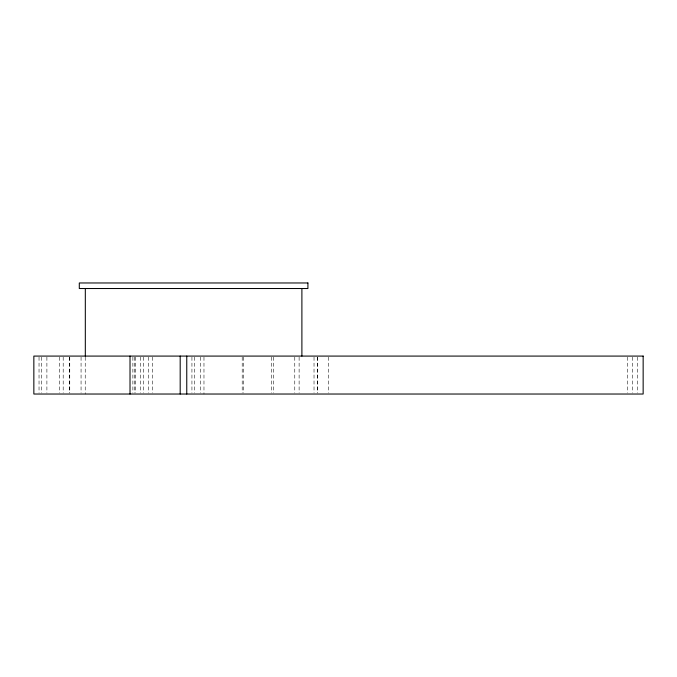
<?xml version="1.0" encoding="UTF-8"?>
<svg xmlns="http://www.w3.org/2000/svg" width="677" height="677" viewBox="0 0 677 677"><rect width="100%" height="100%" fill="white"/><g stroke="black" fill="none" stroke-linecap="round" stroke-linejoin="round"><path stroke-width="0.51" stroke-dasharray="3.38 2.54" d="M637.514 357.143L637.514 392.982M632.513 357.143L632.513 392.982M627.325 357.143L627.325 392.982M328.37 357.143L328.37 392.982M317.716 357.143L317.716 392.982M317.445 357.143L317.445 392.982M314.026 357.143L314.026 392.982M299.116 357.143L299.116 392.982M294.774 357.143L294.774 392.982M273.576 357.143L273.576 392.982M271.545 357.143L271.545 392.982M243.492 357.143L243.492 392.982M242.205 357.143L242.205 392.982M203.972 357.143L203.972 394.031M200.358 357.143L200.358 392.982M194.621 357.143L194.621 392.982M191.938 357.143L191.938 392.982M152.511 357.143L152.511 392.982M148.348 357.143L148.348 392.982M143.346 357.143L143.346 392.982M140.477 357.143L140.477 392.982M135.569 357.143L135.569 392.982M134.647 357.143L134.647 392.982M132.887 357.143L132.887 392.982M85.226 357.143L85.226 394.031M81.062 357.143L81.062 392.982M69.765 357.143L69.765 392.982M69.299 357.143L69.299 392.982M63.189 357.143L63.189 392.982M59.398 357.143L59.398 392.982M46.899 357.143L46.899 392.982M41.636 357.143L41.636 392.982M39.038 357.143L39.038 392.982"/><path stroke-width="1.02" d="M301.891 288.52L301.891 356.085M186.759 356.085L186.759 394.031M180.184 356.085L180.184 394.031M130.018 356.085L130.018 394.031M85.319 288.52L85.319 356.085M307.917 282.969L79.294 282.969L79.294 288.52L307.917 288.52L307.917 282.969M643.15 356.085L33.85 356.085L33.85 394.031L643.15 394.031L643.15 356.085"/></g></svg>
